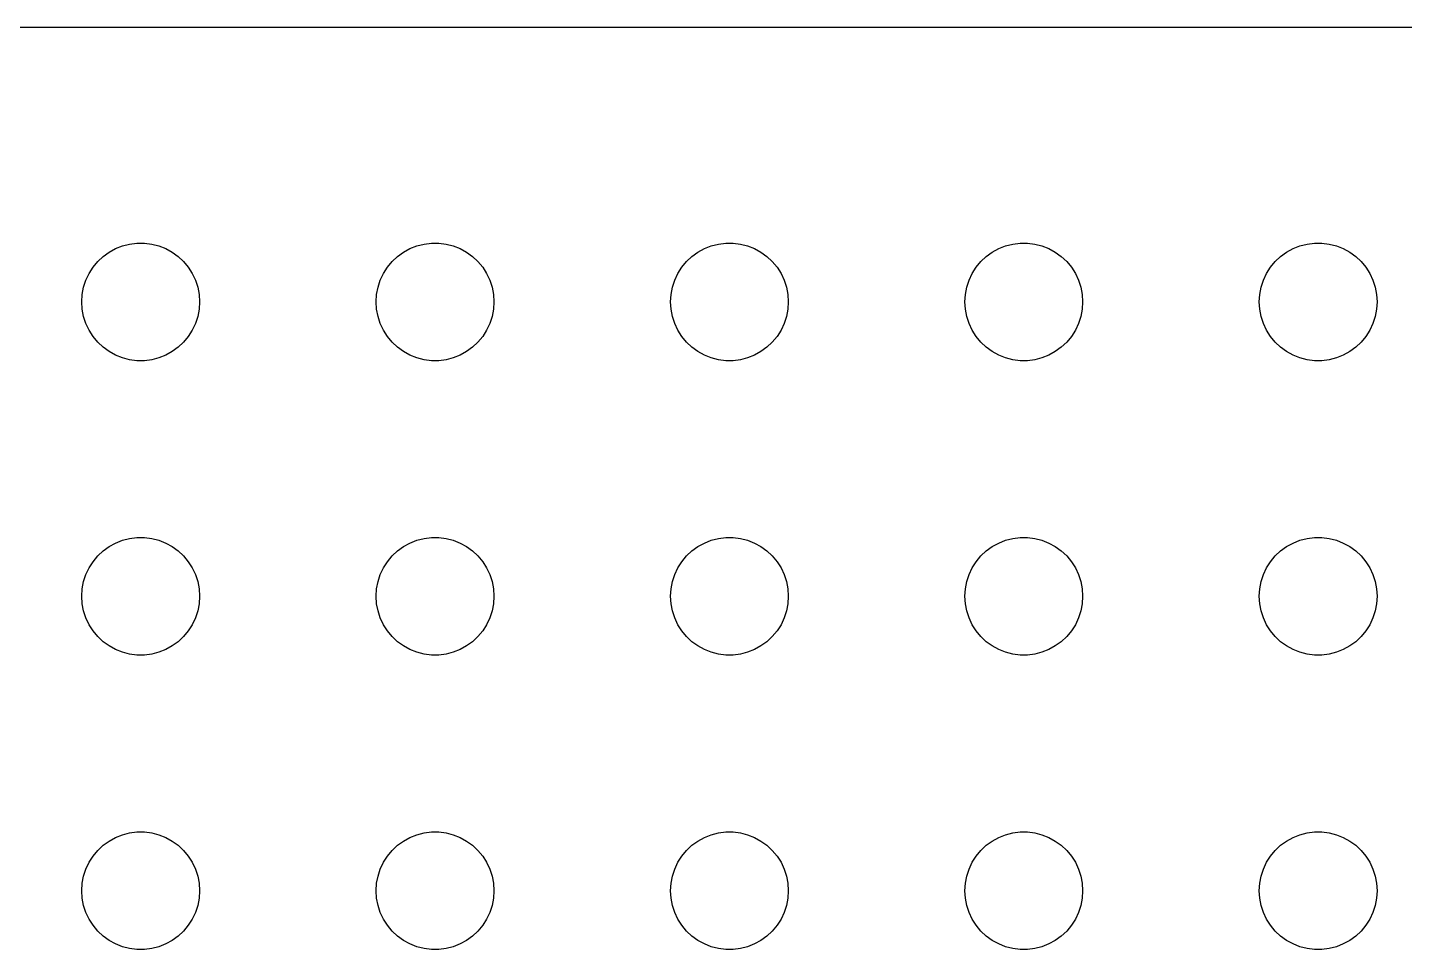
# Model space of a CAD drawing. Header units: metres. Extents: x -134 to 134, y 62 to 166.
# Drawn here: x 64.62 to 99.7, y 142.5 to 165.99 of the extents above; entities that cross this region are included whole.
import ezdxf

# ---------------------------------------------------------------- set-up
doc = ezdxf.new("R2010")
doc.units = ezdxf.units.M

msp = doc.modelspace()

# ---------------------------------------------------------------- linework, layer by layer
for p, q in [((129.814, 165.99), (-129.814, 165.99)), ((66.6963, 160.266), (66.8613, 160.357)), ((66.8613, 160.357), (67.0365, 160.427)), ((67.0365, 160.427), (67.2189, 160.473)), ((67.2189, 160.473), (67.4058, 160.497)), ((67.4058, 160.497), (67.5942, 160.497)), ((67.5942, 160.497), (67.7811, 160.473)), ((67.7811, 160.473), (67.9635, 160.427)), ((67.9635, 160.427), (68.1387, 160.357)), ((68.1387, 160.357), (68.3037, 160.266)), ((74.1963, 160.266), (74.3613, 160.357)), ((74.3613, 160.357), (74.5365, 160.427)), ((74.5365, 160.427), (74.7189, 160.473)), ((74.7189, 160.473), (74.9058, 160.497)), ((74.9058, 160.497), (75.0942, 160.497)), ((75.0942, 160.497), (75.2811, 160.473)), ((75.2811, 160.473), (75.4635, 160.427)), ((75.4635, 160.427), (75.6387, 160.357)), ((75.6387, 160.357), (75.8037, 160.266)), ((81.6963, 160.266), (81.8613, 160.357)), ((81.8613, 160.357), (82.0365, 160.427)), ((82.0365, 160.427), (82.2189, 160.473)), ((82.2189, 160.473), (82.4058, 160.497)), ((82.4058, 160.497), (82.5942, 160.497)), ((82.5942, 160.497), (82.7811, 160.473)), ((82.7811, 160.473), (82.9635, 160.427)), ((82.9635, 160.427), (83.1387, 160.357)), ((83.1387, 160.357), (83.3037, 160.266)), ((89.1963, 160.266), (89.3613, 160.357)), ((89.3613, 160.357), (89.5365, 160.427)), ((89.5365, 160.427), (89.7189, 160.473)), ((89.7189, 160.473), (89.9058, 160.497)), ((89.9058, 160.497), (90.0942, 160.497)), ((90.0942, 160.497), (90.2811, 160.473)), ((90.2811, 160.473), (90.4635, 160.427)), ((90.4635, 160.427), (90.6387, 160.357)), ((90.6387, 160.357), (90.8037, 160.266)), ((96.6963, 160.266), (96.8613, 160.357)), ((96.8613, 160.357), (97.0365, 160.427)), ((97.0365, 160.427), (97.2189, 160.473)), ((97.2189, 160.473), (97.4058, 160.497)), ((97.4058, 160.497), (97.5942, 160.497)), ((97.5942, 160.497), (97.7811, 160.473)), ((97.7811, 160.473), (97.9635, 160.427)), ((97.9635, 160.427), (98.1387, 160.357)), ((98.1387, 160.357), (98.3037, 160.266)), ((66.2865, 159.882), (66.4065, 160.027)), ((66.4065, 160.027), (66.5439, 160.156)), ((66.5439, 160.156), (66.6963, 160.266)), ((68.3037, 160.266), (68.4561, 160.156)), ((68.4561, 160.156), (68.5934, 160.027)), ((68.5934, 160.027), (68.7135, 159.882)), ((73.7865, 159.882), (73.9065, 160.027)), ((73.9065, 160.027), (74.0439, 160.156)), ((74.0439, 160.156), (74.1963, 160.266)), ((75.8037, 160.266), (75.9561, 160.156)), ((75.9561, 160.156), (76.0934, 160.027)), ((76.0934, 160.027), (76.2135, 159.882)), ((81.2865, 159.882), (81.4065, 160.027)), ((81.4065, 160.027), (81.5439, 160.156)), ((81.5439, 160.156), (81.6963, 160.266)), ((83.3037, 160.266), (83.4561, 160.156)), ((83.4561, 160.156), (83.5934, 160.027)), ((83.5934, 160.027), (83.7135, 159.882)), ((88.7865, 159.882), (88.9065, 160.027)), ((88.9065, 160.027), (89.0439, 160.156)), ((89.0439, 160.156), (89.1963, 160.266)), ((90.8037, 160.266), (90.9561, 160.156)), ((90.9561, 160.156), (91.0934, 160.027)), ((91.0934, 160.027), (91.2135, 159.882)), ((96.2865, 159.882), (96.4065, 160.027)), ((96.4065, 160.027), (96.5439, 160.156)), ((96.5439, 160.156), (96.6963, 160.266)), ((98.3037, 160.266), (98.4561, 160.156)), ((98.4561, 160.156), (98.5934, 160.027)), ((98.5934, 160.027), (98.7135, 159.882)), ((66.1053, 159.552), (66.1855, 159.723)), ((66.1855, 159.723), (66.2865, 159.882)), ((68.7135, 159.882), (68.8145, 159.723)), ((68.8145, 159.723), (68.8947, 159.552)), ((73.6053, 159.552), (73.6855, 159.723)), ((73.6855, 159.723), (73.7865, 159.882)), ((76.2135, 159.882), (76.3145, 159.723)), ((76.3145, 159.723), (76.3947, 159.552)), ((81.1053, 159.552), (81.1855, 159.723)), ((81.1855, 159.723), (81.2865, 159.882)), ((83.7135, 159.882), (83.8145, 159.723)), ((83.8145, 159.723), (83.8947, 159.552)), ((88.6053, 159.552), (88.6855, 159.723)), ((88.6855, 159.723), (88.7865, 159.882)), ((91.2135, 159.882), (91.3145, 159.723)), ((91.3145, 159.723), (91.3947, 159.552)), ((96.1053, 159.552), (96.1855, 159.723)), ((96.1855, 159.723), (96.2865, 159.882)), ((98.7135, 159.882), (98.8145, 159.723)), ((98.8145, 159.723), (98.8947, 159.552)), ((66.0118, 159.188), (66.0471, 159.373)), ((66.0471, 159.373), (66.1053, 159.552)), ((68.8947, 159.552), (68.9529, 159.373)), ((68.9529, 159.373), (68.9882, 159.188)), ((73.5118, 159.188), (73.5471, 159.373)), ((73.5471, 159.373), (73.6053, 159.552)), ((76.3947, 159.552), (76.4529, 159.373)), ((76.4529, 159.373), (76.4882, 159.188)), ((81.0118, 159.188), (81.0471, 159.373)), ((81.0471, 159.373), (81.1053, 159.552)), ((83.8947, 159.552), (83.9529, 159.373)), ((83.9529, 159.373), (83.9882, 159.188)), ((88.5118, 159.188), (88.5471, 159.373)), ((88.5471, 159.373), (88.6053, 159.552)), ((91.3947, 159.552), (91.4529, 159.373)), ((91.4529, 159.373), (91.4882, 159.188)), ((96.0118, 159.188), (96.0471, 159.373)), ((96.0471, 159.373), (96.1053, 159.552)), ((98.8947, 159.552), (98.9529, 159.373)), ((98.9529, 159.373), (98.9882, 159.188)), ((66, 159), (66.0118, 159.188)), ((66.0118, 158.812), (66, 159)), ((68.9882, 159.188), (69, 159)), ((69, 159), (68.9882, 158.812)), ((73.5, 159), (73.5118, 159.188)), ((73.5118, 158.812), (73.5, 159)), ((76.4882, 159.188), (76.5, 159)), ((76.5, 159), (76.4882, 158.812)), ((81, 159), (81.0118, 159.188)), ((81.0118, 158.812), (81, 159)), ((83.9882, 159.188), (84, 159)), ((84, 159), (83.9882, 158.812)), ((88.5, 159), (88.5118, 159.188)), ((88.5118, 158.812), (88.5, 159)), ((91.4882, 159.188), (91.5, 159)), ((91.5, 159), (91.4882, 158.812)), ((96, 159), (96.0118, 159.188)), ((96.0118, 158.812), (96, 159)), ((98.9882, 159.188), (99, 159)), ((99, 159), (98.9882, 158.812)), ((66.0471, 158.627), (66.0118, 158.812)), ((66.1053, 158.448), (66.0471, 158.627)), ((68.9529, 158.627), (68.8947, 158.448)), ((68.9882, 158.812), (68.9529, 158.627)), ((73.5471, 158.627), (73.5118, 158.812)), ((73.6053, 158.448), (73.5471, 158.627)), ((76.4529, 158.627), (76.3947, 158.448)), ((76.4882, 158.812), (76.4529, 158.627)), ((81.0471, 158.627), (81.0118, 158.812)), ((81.1053, 158.448), (81.0471, 158.627)), ((83.9529, 158.627), (83.8947, 158.448)), ((83.9882, 158.812), (83.9529, 158.627)), ((88.5471, 158.627), (88.5118, 158.812)), ((88.6053, 158.448), (88.5471, 158.627)), ((91.4529, 158.627), (91.3947, 158.448)), ((91.4882, 158.812), (91.4529, 158.627)), ((96.0471, 158.627), (96.0118, 158.812)), ((96.1053, 158.448), (96.0471, 158.627)), ((98.9529, 158.627), (98.8947, 158.448)), ((98.9882, 158.812), (98.9529, 158.627)), ((66.1855, 158.277), (66.1053, 158.448)), ((66.2865, 158.118), (66.1855, 158.277)), ((68.8145, 158.277), (68.7135, 158.118)), ((68.8947, 158.448), (68.8145, 158.277)), ((73.6855, 158.277), (73.6053, 158.448)), ((73.7865, 158.118), (73.6855, 158.277)), ((76.3145, 158.277), (76.2135, 158.118)), ((76.3947, 158.448), (76.3145, 158.277)), ((81.1855, 158.277), (81.1053, 158.448)), ((81.2865, 158.118), (81.1855, 158.277)), ((83.8145, 158.277), (83.7135, 158.118)), ((83.8947, 158.448), (83.8145, 158.277)), ((88.6855, 158.277), (88.6053, 158.448)), ((88.7865, 158.118), (88.6855, 158.277)), ((91.3145, 158.277), (91.2135, 158.118)), ((91.3947, 158.448), (91.3145, 158.277)), ((96.1855, 158.277), (96.1053, 158.448)), ((96.2865, 158.118), (96.1855, 158.277)), ((98.8145, 158.277), (98.7135, 158.118)), ((98.8947, 158.448), (98.8145, 158.277)), ((66.4065, 157.973), (66.2865, 158.118)), ((66.5439, 157.844), (66.4065, 157.973)), ((68.5934, 157.973), (68.4561, 157.844)), ((68.7135, 158.118), (68.5934, 157.973)), ((73.9065, 157.973), (73.7865, 158.118)), ((74.0439, 157.844), (73.9065, 157.973)), ((76.0934, 157.973), (75.9561, 157.844)), ((76.2135, 158.118), (76.0934, 157.973)), ((81.4065, 157.973), (81.2865, 158.118)), ((81.5439, 157.844), (81.4065, 157.973)), ((83.5934, 157.973), (83.4561, 157.844)), ((83.7135, 158.118), (83.5934, 157.973)), ((88.9065, 157.973), (88.7865, 158.118)), ((89.0439, 157.844), (88.9065, 157.973)), ((91.0934, 157.973), (90.9561, 157.844)), ((91.2135, 158.118), (91.0934, 157.973)), ((96.4065, 157.973), (96.2865, 158.118)), ((96.5439, 157.844), (96.4065, 157.973)), ((98.5934, 157.973), (98.4561, 157.844)), ((98.7135, 158.118), (98.5934, 157.973)), ((66.6963, 157.734), (66.5439, 157.844)), ((66.8613, 157.643), (66.6963, 157.734)), ((67.0365, 157.573), (66.8613, 157.643)), ((67.2189, 157.527), (67.0365, 157.573)), ((67.4058, 157.503), (67.2189, 157.527)), ((67.7811, 157.527), (67.5942, 157.503)), ((67.9635, 157.573), (67.7811, 157.527)), ((68.1387, 157.643), (67.9635, 157.573)), ((68.3037, 157.734), (68.1387, 157.643)), ((68.4561, 157.844), (68.3037, 157.734)), ((74.1963, 157.734), (74.0439, 157.844)), ((74.3613, 157.643), (74.1963, 157.734)), ((74.5365, 157.573), (74.3613, 157.643)), ((74.7189, 157.527), (74.5365, 157.573)), ((74.9058, 157.503), (74.7189, 157.527)), ((75.2811, 157.527), (75.0942, 157.503)), ((75.4635, 157.573), (75.2811, 157.527)), ((75.6387, 157.643), (75.4635, 157.573)), ((75.8037, 157.734), (75.6387, 157.643)), ((75.9561, 157.844), (75.8037, 157.734)), ((81.6963, 157.734), (81.5439, 157.844)), ((81.8613, 157.643), (81.6963, 157.734)), ((82.0365, 157.573), (81.8613, 157.643)), ((82.2189, 157.527), (82.0365, 157.573)), ((82.4058, 157.503), (82.2189, 157.527)), ((82.7811, 157.527), (82.5942, 157.503)), ((82.9635, 157.573), (82.7811, 157.527)), ((83.1387, 157.643), (82.9635, 157.573)), ((83.3037, 157.734), (83.1387, 157.643)), ((83.4561, 157.844), (83.3037, 157.734)), ((89.1963, 157.734), (89.0439, 157.844)), ((89.3613, 157.643), (89.1963, 157.734)), ((89.5365, 157.573), (89.3613, 157.643)), ((89.7189, 157.527), (89.5365, 157.573)), ((89.9058, 157.503), (89.7189, 157.527)), ((90.2811, 157.527), (90.0942, 157.503)), ((90.4635, 157.573), (90.2811, 157.527)), ((90.6387, 157.643), (90.4635, 157.573)), ((90.8037, 157.734), (90.6387, 157.643)), ((90.9561, 157.844), (90.8037, 157.734)), ((96.6963, 157.734), (96.5439, 157.844)), ((96.8613, 157.643), (96.6963, 157.734)), ((97.0365, 157.573), (96.8613, 157.643)), ((97.2189, 157.527), (97.0365, 157.573)), ((97.4058, 157.503), (97.2189, 157.527)), ((97.7811, 157.527), (97.5942, 157.503)), ((97.9635, 157.573), (97.7811, 157.527)), ((98.1387, 157.643), (97.9635, 157.573)), ((98.3037, 157.734), (98.1387, 157.643)), ((98.4561, 157.844), (98.3037, 157.734)), ((67.5942, 157.503), (67.4058, 157.503)), ((75.0942, 157.503), (74.9058, 157.503)), ((82.5942, 157.503), (82.4058, 157.503)), ((90.0942, 157.503), (89.9058, 157.503)), ((97.5942, 157.503), (97.4058, 157.503)), ((67.0365, 152.927), (67.2189, 152.973)), ((67.2189, 152.973), (67.4058, 152.997)), ((67.4058, 152.997), (67.5942, 152.997)), ((67.5942, 152.997), (67.7811, 152.973)), ((67.7811, 152.973), (67.9635, 152.927)), ((74.5365, 152.927), (74.7189, 152.973)), ((74.7189, 152.973), (74.9058, 152.997)), ((74.9058, 152.997), (75.0942, 152.997)), ((75.0942, 152.997), (75.2811, 152.973)), ((75.2811, 152.973), (75.4635, 152.927)), ((82.0365, 152.927), (82.2189, 152.973)), ((82.2189, 152.973), (82.4058, 152.997)), ((82.4058, 152.997), (82.5942, 152.997)), ((82.5942, 152.997), (82.7811, 152.973)), ((82.7811, 152.973), (82.9635, 152.927)), ((89.5365, 152.927), (89.7189, 152.973)), ((89.7189, 152.973), (89.9058, 152.997)), ((89.9058, 152.997), (90.0942, 152.997)), ((90.0942, 152.997), (90.2811, 152.973)), ((90.2811, 152.973), (90.4635, 152.927)), ((97.0365, 152.927), (97.2189, 152.973)), ((97.2189, 152.973), (97.4058, 152.997)), ((97.4058, 152.997), (97.5942, 152.997)), ((97.5942, 152.997), (97.7811, 152.973)), ((97.7811, 152.973), (97.9635, 152.927)), ((66.4065, 152.527), (66.5439, 152.656)), ((66.5439, 152.656), (66.6963, 152.766)), ((66.6963, 152.766), (66.8613, 152.857)), ((66.8613, 152.857), (67.0365, 152.927)), ((67.9635, 152.927), (68.1387, 152.857)), ((68.1387, 152.857), (68.3037, 152.766)), ((68.3037, 152.766), (68.4561, 152.656)), ((68.4561, 152.656), (68.5934, 152.527)), ((73.9065, 152.527), (74.0439, 152.656)), ((74.0439, 152.656), (74.1963, 152.766)), ((74.1963, 152.766), (74.3613, 152.857)), ((74.3613, 152.857), (74.5365, 152.927)), ((75.4635, 152.927), (75.6387, 152.857)), ((75.6387, 152.857), (75.8037, 152.766)), ((75.8037, 152.766), (75.9561, 152.656)), ((75.9561, 152.656), (76.0934, 152.527)), ((81.4065, 152.527), (81.5439, 152.656)), ((81.5439, 152.656), (81.6963, 152.766)), ((81.6963, 152.766), (81.8613, 152.857)), ((81.8613, 152.857), (82.0365, 152.927)), ((82.9635, 152.927), (83.1387, 152.857)), ((83.1387, 152.857), (83.3037, 152.766)), ((83.3037, 152.766), (83.4561, 152.656)), ((83.4561, 152.656), (83.5934, 152.527)), ((88.9065, 152.527), (89.0439, 152.656)), ((89.0439, 152.656), (89.1963, 152.766)), ((89.1963, 152.766), (89.3613, 152.857)), ((89.3613, 152.857), (89.5365, 152.927)), ((90.4635, 152.927), (90.6387, 152.857)), ((90.6387, 152.857), (90.8037, 152.766)), ((90.8037, 152.766), (90.9561, 152.656)), ((90.9561, 152.656), (91.0934, 152.527)), ((96.4065, 152.527), (96.5439, 152.656)), ((96.5439, 152.656), (96.6963, 152.766)), ((96.6963, 152.766), (96.8613, 152.857)), ((96.8613, 152.857), (97.0365, 152.927)), ((97.9635, 152.927), (98.1387, 152.857)), ((98.1387, 152.857), (98.3037, 152.766)), ((98.3037, 152.766), (98.4561, 152.656)), ((98.4561, 152.656), (98.5934, 152.527)), ((66.1855, 152.223), (66.2865, 152.382)), ((66.2865, 152.382), (66.4065, 152.527)), ((68.5934, 152.527), (68.7135, 152.382)), ((68.7135, 152.382), (68.8145, 152.223)), ((73.6855, 152.223), (73.7865, 152.382)), ((73.7865, 152.382), (73.9065, 152.527)), ((76.0934, 152.527), (76.2135, 152.382)), ((76.2135, 152.382), (76.3145, 152.223)), ((81.1855, 152.223), (81.2865, 152.382)), ((81.2865, 152.382), (81.4065, 152.527)), ((83.5934, 152.527), (83.7135, 152.382)), ((83.7135, 152.382), (83.8145, 152.223)), ((88.6855, 152.223), (88.7865, 152.382)), ((88.7865, 152.382), (88.9065, 152.527)), ((91.0934, 152.527), (91.2135, 152.382)), ((91.2135, 152.382), (91.3145, 152.223)), ((96.1855, 152.223), (96.2865, 152.382)), ((96.2865, 152.382), (96.4065, 152.527)), ((98.5934, 152.527), (98.7135, 152.382)), ((98.7135, 152.382), (98.8145, 152.223)), ((66.0471, 151.873), (66.1053, 152.052)), ((66.1053, 152.052), (66.1855, 152.223)), ((68.8145, 152.223), (68.8947, 152.052)), ((68.8947, 152.052), (68.9529, 151.873)), ((73.5471, 151.873), (73.6053, 152.052)), ((73.6053, 152.052), (73.6855, 152.223)), ((76.3145, 152.223), (76.3947, 152.052)), ((76.3947, 152.052), (76.4529, 151.873)), ((81.0471, 151.873), (81.1053, 152.052)), ((81.1053, 152.052), (81.1855, 152.223)), ((83.8145, 152.223), (83.8947, 152.052)), ((83.8947, 152.052), (83.9529, 151.873)), ((88.5471, 151.873), (88.6053, 152.052)), ((88.6053, 152.052), (88.6855, 152.223)), ((91.3145, 152.223), (91.3947, 152.052)), ((91.3947, 152.052), (91.4529, 151.873)), ((96.0471, 151.873), (96.1053, 152.052)), ((96.1053, 152.052), (96.1855, 152.223)), ((98.8145, 152.223), (98.8947, 152.052)), ((98.8947, 152.052), (98.9529, 151.873)), ((66, 151.5), (66.0118, 151.688)), ((66.0118, 151.688), (66.0471, 151.873)), ((68.9529, 151.873), (68.9882, 151.688)), ((68.9882, 151.688), (69, 151.5)), ((73.5, 151.5), (73.5118, 151.688)), ((73.5118, 151.688), (73.5471, 151.873)), ((76.4529, 151.873), (76.4882, 151.688)), ((76.4882, 151.688), (76.5, 151.5)), ((81, 151.5), (81.0118, 151.688)), ((81.0118, 151.688), (81.0471, 151.873)), ((83.9529, 151.873), (83.9882, 151.688)), ((83.9882, 151.688), (84, 151.5)), ((88.5, 151.5), (88.5118, 151.688)), ((88.5118, 151.688), (88.5471, 151.873)), ((91.4529, 151.873), (91.4882, 151.688)), ((91.4882, 151.688), (91.5, 151.5)), ((96, 151.5), (96.0118, 151.688)), ((96.0118, 151.688), (96.0471, 151.873)), ((98.9529, 151.873), (98.9882, 151.688)), ((98.9882, 151.688), (99, 151.5)), ((66.0118, 151.312), (66, 151.5)), ((66.0471, 151.127), (66.0118, 151.312)), ((68.9882, 151.312), (68.9529, 151.127)), ((69, 151.5), (68.9882, 151.312)), ((73.5118, 151.312), (73.5, 151.5)), ((73.5471, 151.127), (73.5118, 151.312)), ((76.4882, 151.312), (76.4529, 151.127)), ((76.5, 151.5), (76.4882, 151.312)), ((81.0118, 151.312), (81, 151.5)), ((81.0471, 151.127), (81.0118, 151.312)), ((83.9882, 151.312), (83.9529, 151.127)), ((84, 151.5), (83.9882, 151.312)), ((88.5118, 151.312), (88.5, 151.5)), ((88.5471, 151.127), (88.5118, 151.312)), ((91.4882, 151.312), (91.4529, 151.127)), ((91.5, 151.5), (91.4882, 151.312)), ((96.0118, 151.312), (96, 151.5)), ((96.0471, 151.127), (96.0118, 151.312)), ((98.9882, 151.312), (98.9529, 151.127)), ((99, 151.5), (98.9882, 151.312)), ((66.1053, 150.948), (66.0471, 151.127)), ((66.1855, 150.777), (66.1053, 150.948)), ((68.8947, 150.948), (68.8145, 150.777)), ((68.9529, 151.127), (68.8947, 150.948)), ((73.6053, 150.948), (73.5471, 151.127)), ((73.6855, 150.777), (73.6053, 150.948)), ((76.3947, 150.948), (76.3145, 150.777)), ((76.4529, 151.127), (76.3947, 150.948)), ((81.1053, 150.948), (81.0471, 151.127)), ((81.1855, 150.777), (81.1053, 150.948)), ((83.8947, 150.948), (83.8145, 150.777)), ((83.9529, 151.127), (83.8947, 150.948)), ((88.6053, 150.948), (88.5471, 151.127)), ((88.6855, 150.777), (88.6053, 150.948)), ((91.3947, 150.948), (91.3145, 150.777)), ((91.4529, 151.127), (91.3947, 150.948)), ((96.1053, 150.948), (96.0471, 151.127)), ((96.1855, 150.777), (96.1053, 150.948)), ((98.8947, 150.948), (98.8145, 150.777)), ((98.9529, 151.127), (98.8947, 150.948)), ((66.2865, 150.618), (66.1855, 150.777)), ((66.4065, 150.473), (66.2865, 150.618)), ((68.7135, 150.618), (68.5934, 150.473)), ((68.8145, 150.777), (68.7135, 150.618)), ((73.7865, 150.618), (73.6855, 150.777)), ((73.9065, 150.473), (73.7865, 150.618)), ((76.2135, 150.618), (76.0934, 150.473)), ((76.3145, 150.777), (76.2135, 150.618)), ((81.2865, 150.618), (81.1855, 150.777)), ((81.4065, 150.473), (81.2865, 150.618)), ((83.7135, 150.618), (83.5934, 150.473)), ((83.8145, 150.777), (83.7135, 150.618)), ((88.7865, 150.618), (88.6855, 150.777)), ((88.9065, 150.473), (88.7865, 150.618)), ((91.2135, 150.618), (91.0934, 150.473)), ((91.3145, 150.777), (91.2135, 150.618)), ((96.2865, 150.618), (96.1855, 150.777)), ((96.4065, 150.473), (96.2865, 150.618)), ((98.7135, 150.618), (98.5934, 150.473)), ((98.8145, 150.777), (98.7135, 150.618)), ((66.5439, 150.344), (66.4065, 150.473)), ((66.6963, 150.234), (66.5439, 150.344)), ((66.8613, 150.143), (66.6963, 150.234)), ((68.3037, 150.234), (68.1387, 150.143)), ((68.4561, 150.344), (68.3037, 150.234)), ((68.5934, 150.473), (68.4561, 150.344)), ((74.0439, 150.344), (73.9065, 150.473)), ((74.1963, 150.234), (74.0439, 150.344)), ((74.3613, 150.143), (74.1963, 150.234)), ((75.8037, 150.234), (75.6387, 150.143)), ((75.9561, 150.344), (75.8037, 150.234)), ((76.0934, 150.473), (75.9561, 150.344)), ((81.5439, 150.344), (81.4065, 150.473)), ((81.6963, 150.234), (81.5439, 150.344)), ((81.8613, 150.143), (81.6963, 150.234)), ((83.3037, 150.234), (83.1387, 150.143)), ((83.4561, 150.344), (83.3037, 150.234)), ((83.5934, 150.473), (83.4561, 150.344)), ((89.0439, 150.344), (88.9065, 150.473)), ((89.1963, 150.234), (89.0439, 150.344)), ((89.3613, 150.143), (89.1963, 150.234)), ((90.8037, 150.234), (90.6387, 150.143)), ((90.9561, 150.344), (90.8037, 150.234)), ((91.0934, 150.473), (90.9561, 150.344)), ((96.5439, 150.344), (96.4065, 150.473)), ((96.6963, 150.234), (96.5439, 150.344)), ((96.8613, 150.143), (96.6963, 150.234)), ((98.3037, 150.234), (98.1387, 150.143)), ((98.4561, 150.344), (98.3037, 150.234)), ((98.5934, 150.473), (98.4561, 150.344)), ((67.0365, 150.073), (66.8613, 150.143)), ((67.2189, 150.027), (67.0365, 150.073)), ((67.4058, 150.003), (67.2189, 150.027)), ((67.5942, 150.003), (67.4058, 150.003)), ((67.7811, 150.027), (67.5942, 150.003)), ((67.9635, 150.073), (67.7811, 150.027)), ((68.1387, 150.143), (67.9635, 150.073)), ((74.5365, 150.073), (74.3613, 150.143)), ((74.7189, 150.027), (74.5365, 150.073)), ((74.9058, 150.003), (74.7189, 150.027)), ((75.0942, 150.003), (74.9058, 150.003)), ((75.2811, 150.027), (75.0942, 150.003)), ((75.4635, 150.073), (75.2811, 150.027)), ((75.6387, 150.143), (75.4635, 150.073)), ((82.0365, 150.073), (81.8613, 150.143)), ((82.2189, 150.027), (82.0365, 150.073)), ((82.4058, 150.003), (82.2189, 150.027)), ((82.5942, 150.003), (82.4058, 150.003)), ((82.7811, 150.027), (82.5942, 150.003)), ((82.9635, 150.073), (82.7811, 150.027)), ((83.1387, 150.143), (82.9635, 150.073)), ((89.5365, 150.073), (89.3613, 150.143)), ((89.7189, 150.027), (89.5365, 150.073)), ((89.9058, 150.003), (89.7189, 150.027)), ((90.0942, 150.003), (89.9058, 150.003)), ((90.2811, 150.027), (90.0942, 150.003)), ((90.4635, 150.073), (90.2811, 150.027)), ((90.6387, 150.143), (90.4635, 150.073)), ((97.0365, 150.073), (96.8613, 150.143)), ((97.2189, 150.027), (97.0365, 150.073)), ((97.4058, 150.003), (97.2189, 150.027)), ((97.5942, 150.003), (97.4058, 150.003)), ((97.7811, 150.027), (97.5942, 150.003)), ((97.9635, 150.073), (97.7811, 150.027)), ((98.1387, 150.143), (97.9635, 150.073)), ((66.5439, 145.156), (66.6963, 145.266)), ((66.6963, 145.266), (66.8613, 145.357)), ((66.8613, 145.357), (67.0365, 145.427)), ((67.0365, 145.427), (67.2189, 145.473)), ((67.2189, 145.473), (67.4058, 145.497)), ((67.4058, 145.497), (67.5942, 145.497)), ((67.5942, 145.497), (67.7811, 145.473)), ((67.7811, 145.473), (67.9635, 145.427)), ((67.9635, 145.427), (68.1387, 145.357)), ((68.1387, 145.357), (68.3037, 145.266)), ((68.3037, 145.266), (68.4561, 145.156)), ((74.0439, 145.156), (74.1963, 145.266)), ((74.1963, 145.266), (74.3613, 145.357)), ((74.3613, 145.357), (74.5365, 145.427)), ((74.5365, 145.427), (74.7189, 145.473)), ((74.7189, 145.473), (74.9058, 145.497)), ((74.9058, 145.497), (75.0942, 145.497)), ((75.0942, 145.497), (75.2811, 145.473)), ((75.2811, 145.473), (75.4635, 145.427)), ((75.4635, 145.427), (75.6387, 145.357)), ((75.6387, 145.357), (75.8037, 145.266)), ((75.8037, 145.266), (75.9561, 145.156)), ((81.5439, 145.156), (81.6963, 145.266)), ((81.6963, 145.266), (81.8613, 145.357)), ((81.8613, 145.357), (82.0365, 145.427)), ((82.0365, 145.427), (82.2189, 145.473)), ((82.2189, 145.473), (82.4058, 145.497)), ((82.4058, 145.497), (82.5942, 145.497)), ((82.5942, 145.497), (82.7811, 145.473)), ((82.7811, 145.473), (82.9635, 145.427)), ((82.9635, 145.427), (83.1387, 145.357)), ((83.1387, 145.357), (83.3037, 145.266)), ((83.3037, 145.266), (83.4561, 145.156)), ((89.0439, 145.156), (89.1963, 145.266)), ((89.1963, 145.266), (89.3613, 145.357)), ((89.3613, 145.357), (89.5365, 145.427)), ((89.5365, 145.427), (89.7189, 145.473)), ((89.7189, 145.473), (89.9058, 145.497)), ((89.9058, 145.497), (90.0942, 145.497)), ((90.0942, 145.497), (90.2811, 145.473)), ((90.2811, 145.473), (90.4635, 145.427)), ((90.4635, 145.427), (90.6387, 145.357)), ((90.6387, 145.357), (90.8037, 145.266)), ((90.8037, 145.266), (90.9561, 145.156)), ((96.5439, 145.156), (96.6963, 145.266)), ((96.6963, 145.266), (96.8613, 145.357)), ((96.8613, 145.357), (97.0365, 145.427)), ((97.0365, 145.427), (97.2189, 145.473)), ((97.2189, 145.473), (97.4058, 145.497)), ((97.4058, 145.497), (97.5942, 145.497)), ((97.5942, 145.497), (97.7811, 145.473)), ((97.7811, 145.473), (97.9635, 145.427)), ((97.9635, 145.427), (98.1387, 145.357)), ((98.1387, 145.357), (98.3037, 145.266)), ((98.3037, 145.266), (98.4561, 145.156)), ((66.2865, 144.882), (66.4065, 145.027)), ((66.4065, 145.027), (66.5439, 145.156)), ((68.4561, 145.156), (68.5934, 145.027)), ((68.5934, 145.027), (68.7135, 144.882)), ((73.7865, 144.882), (73.9065, 145.027)), ((73.9065, 145.027), (74.0439, 145.156)), ((75.9561, 145.156), (76.0934, 145.027)), ((76.0934, 145.027), (76.2135, 144.882)), ((81.2865, 144.882), (81.4065, 145.027)), ((81.4065, 145.027), (81.5439, 145.156)), ((83.4561, 145.156), (83.5934, 145.027)), ((83.5934, 145.027), (83.7135, 144.882)), ((88.7865, 144.882), (88.9065, 145.027)), ((88.9065, 145.027), (89.0439, 145.156)), ((90.9561, 145.156), (91.0934, 145.027)), ((91.0934, 145.027), (91.2135, 144.882)), ((96.2865, 144.882), (96.4065, 145.027)), ((96.4065, 145.027), (96.5439, 145.156)), ((98.4561, 145.156), (98.5934, 145.027)), ((98.5934, 145.027), (98.7135, 144.882)), ((66.0471, 144.373), (66.1053, 144.552)), ((66.1053, 144.552), (66.1855, 144.723)), ((66.1855, 144.723), (66.2865, 144.882)), ((68.7135, 144.882), (68.8145, 144.723)), ((68.8145, 144.723), (68.8947, 144.552)), ((68.8947, 144.552), (68.9529, 144.373)), ((73.5471, 144.373), (73.6053, 144.552)), ((73.6053, 144.552), (73.6855, 144.723)), ((73.6855, 144.723), (73.7865, 144.882)), ((76.2135, 144.882), (76.3145, 144.723)), ((76.3145, 144.723), (76.3947, 144.552)), ((76.3947, 144.552), (76.4529, 144.373)), ((81.0471, 144.373), (81.1053, 144.552)), ((81.1053, 144.552), (81.1855, 144.723)), ((81.1855, 144.723), (81.2865, 144.882)), ((83.7135, 144.882), (83.8145, 144.723)), ((83.8145, 144.723), (83.8947, 144.552)), ((83.8947, 144.552), (83.9529, 144.373)), ((88.5471, 144.373), (88.6053, 144.552)), ((88.6053, 144.552), (88.6855, 144.723)), ((88.6855, 144.723), (88.7865, 144.882)), ((91.2135, 144.882), (91.3145, 144.723)), ((91.3145, 144.723), (91.3947, 144.552)), ((91.3947, 144.552), (91.4529, 144.373)), ((96.0471, 144.373), (96.1053, 144.552)), ((96.1053, 144.552), (96.1855, 144.723)), ((96.1855, 144.723), (96.2865, 144.882)), ((98.7135, 144.882), (98.8145, 144.723)), ((98.8145, 144.723), (98.8947, 144.552)), ((98.8947, 144.552), (98.9529, 144.373)), ((66, 144), (66.0118, 144.188)), ((66.0118, 144.188), (66.0471, 144.373)), ((68.9529, 144.373), (68.9882, 144.188)), ((68.9882, 144.188), (69, 144)), ((73.5, 144), (73.5118, 144.188)), ((73.5118, 144.188), (73.5471, 144.373)), ((76.4529, 144.373), (76.4882, 144.188)), ((76.4882, 144.188), (76.5, 144)), ((81, 144), (81.0118, 144.188)), ((81.0118, 144.188), (81.0471, 144.373)), ((83.9529, 144.373), (83.9882, 144.188)), ((83.9882, 144.188), (84, 144)), ((88.5, 144), (88.5118, 144.188)), ((88.5118, 144.188), (88.5471, 144.373)), ((91.4529, 144.373), (91.4882, 144.188)), ((91.4882, 144.188), (91.5, 144)), ((96, 144), (96.0118, 144.188)), ((96.0118, 144.188), (96.0471, 144.373)), ((98.9529, 144.373), (98.9882, 144.188)), ((98.9882, 144.188), (99, 144)), ((66.0118, 143.812), (66, 144)), ((69, 144), (68.9882, 143.812)), ((73.5118, 143.812), (73.5, 144)), ((76.5, 144), (76.4882, 143.812)), ((81.0118, 143.812), (81, 144)), ((84, 144), (83.9882, 143.812)), ((88.5118, 143.812), (88.5, 144)), ((91.5, 144), (91.4882, 143.812)), ((96.0118, 143.812), (96, 144)), ((99, 144), (98.9882, 143.812)), ((66.0471, 143.627), (66.0118, 143.812)), ((66.1053, 143.448), (66.0471, 143.627)), ((68.9529, 143.627), (68.8947, 143.448)), ((68.9882, 143.812), (68.9529, 143.627)), ((73.5471, 143.627), (73.5118, 143.812)), ((73.6053, 143.448), (73.5471, 143.627)), ((76.4529, 143.627), (76.3947, 143.448)), ((76.4882, 143.812), (76.4529, 143.627)), ((81.0471, 143.627), (81.0118, 143.812)), ((81.1053, 143.448), (81.0471, 143.627)), ((83.9529, 143.627), (83.8947, 143.448)), ((83.9882, 143.812), (83.9529, 143.627)), ((88.5471, 143.627), (88.5118, 143.812)), ((88.6053, 143.448), (88.5471, 143.627)), ((91.4529, 143.627), (91.3947, 143.448)), ((91.4882, 143.812), (91.4529, 143.627)), ((96.0471, 143.627), (96.0118, 143.812)), ((96.1053, 143.448), (96.0471, 143.627)), ((98.9529, 143.627), (98.8947, 143.448)), ((98.9882, 143.812), (98.9529, 143.627)), ((66.1855, 143.277), (66.1053, 143.448)), ((66.2865, 143.118), (66.1855, 143.277)), ((68.8145, 143.277), (68.7135, 143.118)), ((68.8947, 143.448), (68.8145, 143.277)), ((73.6855, 143.277), (73.6053, 143.448)), ((73.7865, 143.118), (73.6855, 143.277)), ((76.3145, 143.277), (76.2135, 143.118)), ((76.3947, 143.448), (76.3145, 143.277)), ((81.1855, 143.277), (81.1053, 143.448)), ((81.2865, 143.118), (81.1855, 143.277)), ((83.8145, 143.277), (83.7135, 143.118)), ((83.8947, 143.448), (83.8145, 143.277)), ((88.6855, 143.277), (88.6053, 143.448)), ((88.7865, 143.118), (88.6855, 143.277)), ((91.3145, 143.277), (91.2135, 143.118)), ((91.3947, 143.448), (91.3145, 143.277)), ((96.1855, 143.277), (96.1053, 143.448)), ((96.2865, 143.118), (96.1855, 143.277)), ((98.8145, 143.277), (98.7135, 143.118)), ((98.8947, 143.448), (98.8145, 143.277)), ((66.4065, 142.973), (66.2865, 143.118)), ((66.5439, 142.844), (66.4065, 142.973)), ((66.6963, 142.734), (66.5439, 142.844)), ((68.4561, 142.844), (68.3037, 142.734)), ((68.5934, 142.973), (68.4561, 142.844)), ((68.7135, 143.118), (68.5934, 142.973)), ((73.9065, 142.973), (73.7865, 143.118)), ((74.0439, 142.844), (73.9065, 142.973)), ((74.1963, 142.734), (74.0439, 142.844)), ((75.9561, 142.844), (75.8037, 142.734)), ((76.0934, 142.973), (75.9561, 142.844)), ((76.2135, 143.118), (76.0934, 142.973)), ((81.4065, 142.973), (81.2865, 143.118)), ((81.5439, 142.844), (81.4065, 142.973)), ((81.6963, 142.734), (81.5439, 142.844)), ((83.4561, 142.844), (83.3037, 142.734)), ((83.5934, 142.973), (83.4561, 142.844)), ((83.7135, 143.118), (83.5934, 142.973)), ((88.9065, 142.973), (88.7865, 143.118)), ((89.0439, 142.844), (88.9065, 142.973)), ((89.1963, 142.734), (89.0439, 142.844)), ((90.9561, 142.844), (90.8037, 142.734)), ((91.0934, 142.973), (90.9561, 142.844)), ((91.2135, 143.118), (91.0934, 142.973)), ((96.4065, 142.973), (96.2865, 143.118)), ((96.5439, 142.844), (96.4065, 142.973)), ((96.6963, 142.734), (96.5439, 142.844)), ((98.4561, 142.844), (98.3037, 142.734)), ((98.5934, 142.973), (98.4561, 142.844)), ((98.7135, 143.118), (98.5934, 142.973)), ((66.8613, 142.643), (66.6963, 142.734)), ((67.0365, 142.573), (66.8613, 142.643)), ((67.2189, 142.527), (67.0365, 142.573)), ((67.4058, 142.503), (67.2189, 142.527)), ((67.5942, 142.503), (67.4058, 142.503)), ((67.7811, 142.527), (67.5942, 142.503)), ((67.9635, 142.573), (67.7811, 142.527)), ((68.1387, 142.643), (67.9635, 142.573)), ((68.3037, 142.734), (68.1387, 142.643)), ((74.3613, 142.643), (74.1963, 142.734)), ((74.5365, 142.573), (74.3613, 142.643)), ((74.7189, 142.527), (74.5365, 142.573)), ((74.9058, 142.503), (74.7189, 142.527)), ((75.0942, 142.503), (74.9058, 142.503)), ((75.2811, 142.527), (75.0942, 142.503)), ((75.4635, 142.573), (75.2811, 142.527)), ((75.6387, 142.643), (75.4635, 142.573)), ((75.8037, 142.734), (75.6387, 142.643)), ((81.8613, 142.643), (81.6963, 142.734)), ((82.0365, 142.573), (81.8613, 142.643)), ((82.2189, 142.527), (82.0365, 142.573)), ((82.4058, 142.503), (82.2189, 142.527)), ((82.5942, 142.503), (82.4058, 142.503)), ((82.7811, 142.527), (82.5942, 142.503)), ((82.9635, 142.573), (82.7811, 142.527)), ((83.1387, 142.643), (82.9635, 142.573)), ((83.3037, 142.734), (83.1387, 142.643)), ((89.3613, 142.643), (89.1963, 142.734)), ((89.5365, 142.573), (89.3613, 142.643)), ((89.7189, 142.527), (89.5365, 142.573)), ((89.9058, 142.503), (89.7189, 142.527)), ((90.0942, 142.503), (89.9058, 142.503)), ((90.2811, 142.527), (90.0942, 142.503)), ((90.4635, 142.573), (90.2811, 142.527)), ((90.6387, 142.643), (90.4635, 142.573)), ((90.8037, 142.734), (90.6387, 142.643)), ((96.8613, 142.643), (96.6963, 142.734)), ((97.0365, 142.573), (96.8613, 142.643)), ((97.2189, 142.527), (97.0365, 142.573)), ((97.4058, 142.503), (97.2189, 142.527)), ((97.5942, 142.503), (97.4058, 142.503)), ((97.7811, 142.527), (97.5942, 142.503)), ((97.9635, 142.573), (97.7811, 142.527)), ((98.1387, 142.643), (97.9635, 142.573)), ((98.3037, 142.734), (98.1387, 142.643))]:
    msp.add_line(p, q)

doc.saveas('drawing.dxf')
